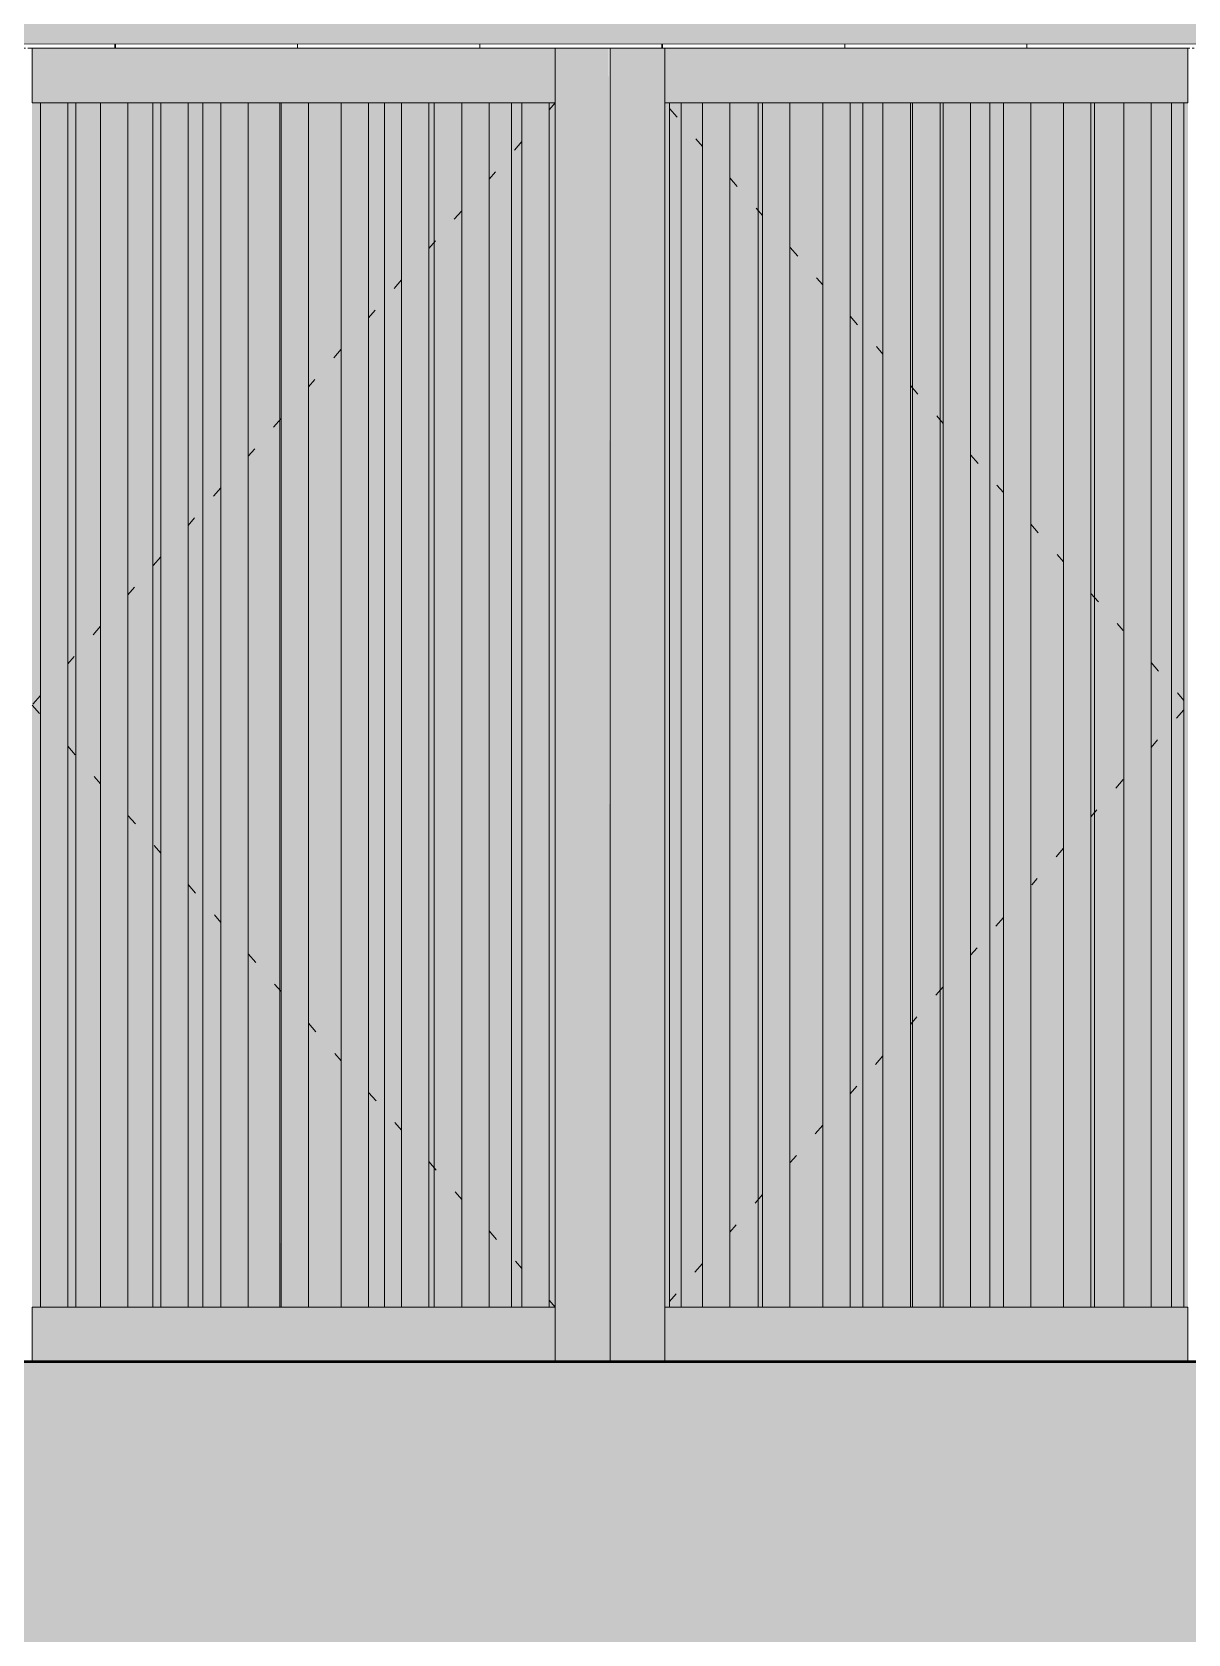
# Model space of a CAD drawing. Header units: millimetres. Extents: x 902415 to 1199587, y -3757 to 35605.
# Drawn here: x 964447 to 966559, y 4703 to 7630 of the extents above; entities that cross this region are included whole.
import ezdxf

# ---------------------------------------------------------------- set-up
doc = ezdxf.new("R2010")
doc.units = ezdxf.units.MM
doc.linetypes.add('AEC_Center', pattern=[24, 12, -4, 4, -4])
doc.linetypes.add('Center', pattern=[178.333333, 20.833333, -52.5, 52.5, -52.5])
for name, color, linetype, lineweight in [('A-DETL', 90, 'Continuous', 18), ('A-DETL-GENF', 92, 'Continuous', 5), ('A-DOOR', 31, 'Continuous', 5), ('A-FLOR-LEVL', 51, 'Continuous', 5), ('A-GENM', 13, 'Continuous', 5), ('A-GLAZ-CWMG', 51, 'Continuous', 5), ('A-WALL', 113, 'Continuous', 5), ('A-WALL-PATT', 111, 'Continuous', 5)]:
    doc.layers.add(name, color=color, linetype=linetype, lineweight=lineweight)

# ---------------------------------------------------------------- blocks, each defined once
blk = doc.blocks.new('Rectangular Mullion - 50 x 50mm-V12-North - Grids A')
at = {"layer": 'A-GLAZ-CWMG'}
blk.add_hatch(color=256, dxfattribs=at).paths.add_polyline_path([(966551.9, 5300), (966559.3, 5300), (966559.3, 7500), (966551.9, 7500), (966551.9, 5312.4)])
blk.add_line((966551.9, 7500), (966551.9, 5300), dxfattribs=at)
blk = doc.blocks.new('Rectangular Mullion - 50 x 50mm-V5-North - Grids A')
at = {"layer": 'A-GLAZ-CWMG'}
blk.add_hatch(color=256, dxfattribs=at).paths.add_polyline_path([(983813.4, 5300), (983863.4, 5300), (983863.4, 7500), (983813.4, 7500), (983813.4, 5519.4)])
for p, q in [((983813.4, 7500), (983813.4, 5300)), ((983863.4, 7500), (983863.4, 5300))]:
    blk.add_line(p, q, dxfattribs=at)
blk = doc.blocks.new('Rectangular Mullion - 50 x 50mm-V13-North - Grids A')
at = {"layer": 'A-GLAZ-CWMG'}
blk.add_hatch(color=256, dxfattribs=at).paths.add_polyline_path([(965611.9, 5300), (965611.9, 7500), (965603, 7500), (965603, 5300)])
blk.add_line((965611.9, 7500), (965611.9, 5300), dxfattribs=at)
blk = doc.blocks.new('Mechanical - Condensers - Mechanical - Condensers-1249279-North - Grids A')
at = {"layer": 'A-GENM'}
h = blk.add_hatch(color=256, dxfattribs=at)
h.paths.add_polyline_path([(964021.9, 5300), (964021.9, 7500), (963961.9, 7500), (963961.9, 5300)])
h.paths.add_polyline_path([(967493.9, 5300), (967494.5, 5300), (967493.9, 7500), (967481.9, 7500), (967481.9, 5300)])
h.paths.add_polyline_path([(967591.9, 5300), (967635.6, 5300), (967635.6, 7500), (967591.9, 7500), (967591.9, 5381.4)])
h.paths.add_polyline_path([(967715.6, 5300), (967715.6, 7500), (967701.9, 7500), (967701.9, 5300)])
h.paths.add_polyline_path([(964131.9, 5300), (964131.9, 7500), (964075.6, 7500), (964075.6, 5300)])
h.paths.add_polyline_path([(964216.7, 5300), (964241.9, 5300), (964241.9, 7500), (964216.7, 7500), (964216.7, 5519.4)])
h.paths.add_polyline_path([(964461.9, 5300), (964461.9, 7500), (964446.7, 7500), (964446.7, 5300)])
h.paths.add_polyline_path([(964526.7, 5300), (964571.9, 5300), (964571.9, 7500), (964526.7, 7500), (964526.7, 5519.4)])
h.paths.add_polyline_path([(967431.9, 5300), (967431.9, 7500), (967403.5, 7500), (967403.5, 5300)])
h.paths.add_polyline_path([(967321.9, 5300), (967321.9, 7500), (967262.4, 7500), (967262.4, 5300)])
h.paths.add_polyline_path([(967151.9, 5300), (967211.9, 5300), (967211.9, 7500), (967151.9, 7500), (967151.9, 5381.4)])
h.paths.add_polyline_path([(967071.4, 5300), (967071.4, 7500), (967041.9, 7500), (967041.9, 5300)])
h.paths.add_polyline_path([(966980.3, 5300), (966991.9, 5300), (966991.9, 7500), (966980.3, 7500), (966980.3, 5381.4)])
h.paths.add_polyline_path([(966839.3, 5300), (966881.9, 5300), (966881.9, 7500), (966839.3, 7500), (966839.3, 5381.4)])
h.paths.add_polyline_path([(966771.9, 5300), (966770.1, 7500), (966759.3, 7500), (966759.3, 5300), (966770.1, 5300)])
h.paths.add_polyline_path([(964667.7, 5300), (964681.9, 5300), (964681.9, 7500), (964667.7, 7500), (964667.7, 5519.4)])
h.paths.add_polyline_path([(964731.9, 5300), (964758.8, 5300), (964758.8, 7500), (964731.9, 7500), (964731.9, 5519.4)])
h.paths.add_polyline_path([(964841.9, 5300), (964899.8, 5300), (964899.8, 7500), (964841.9, 7500), (964841.9, 5519.4)])
h.paths.add_polyline_path([(964951.9, 5300), (965011.9, 5300), (965011.9, 7500), (964951.9, 7500), (964951.9, 5519.4)])
h.paths.add_polyline_path([(965090.9, 5300), (965121.9, 5300), (965121.9, 7500), (965090.9, 7500), (965090.9, 5519.4)])
h.paths.add_polyline_path([(966551.9, 5300), (966551.9, 7500), (966529.3, 7500), (966529.3, 5300)])
h.paths.add_polyline_path([(966441.1, 5300), (966441.9, 5300), (966441.1, 7500), (966388.2, 7500), (966388.2, 5300)])
h.paths.add_polyline_path([(966331.9, 5300), (966331.9, 7500), (966271.9, 7500), (966271.9, 5300), (966309.5, 5300)])
h.paths.add_polyline_path([(966177.9, 5300), (966197.2, 5300), (966197.2, 7500), (966161.9, 7500), (966161.9, 5300)])
h.paths.add_polyline_path([(966111.9, 5300), (966111.9, 7500), (966106.1, 7500), (966106.1, 5300)])
h.paths.add_polyline_path([(966056.1, 5300), (966056.1, 7500), (966051.9, 7500), (966051.9, 5300)])
h.paths.add_polyline_path([(966001.9, 5300), (966001.9, 7500), (965965.1, 7500), (965965.1, 5300)])
h.paths.add_polyline_path([(965891.9, 5300), (965891.9, 7500), (965831.9, 7500), (965832.4, 5300), (965881.8, 5300)])
h.paths.add_polyline_path([(965181.9, 5300), (965181.9, 7500), (965171.9, 7500), (965171.9, 5300)])
h.paths.add_polyline_path([(965281.9, 5300), (965323, 5300), (965323, 7500), (965281.9, 7500), (965281.9, 5519.4)])
h.paths.add_polyline_path([(965403, 5300), (965403, 7500), (965391.9, 7500), (965391.9, 5300)])
h.paths.add_polyline_path([(965611.9, 5300), (965633, 5300), (965633, 7500), (965611.9, 7500), (965611.9, 5519.4)])
h.paths.add_polyline_path([(965750.2, 5300), (965774, 5300), (965774, 7500), (965721.9, 7500), (965721.9, 5300)])
h.paths.add_polyline_path([(967945.6, 5300), (967945.6, 7500), (967921.9, 7500), (967921.9, 5300)])
h.paths.add_polyline_path([(968086.6, 5300), (968086.6, 7500), (968031.9, 7500), (968031.9, 5300)])
h.paths.add_polyline_path([(968201.9, 5300), (968201.9, 7500), (968141.9, 7500), (968141.9, 5300)])
h.paths.add_polyline_path([(968277.7, 5300), (968311.9, 5300), (968311.9, 7500), (968277.7, 7500), (968277.7, 5511.5)])
h.paths.add_polyline_path([(968361.9, 5300), (968368.7, 5300), (968368.7, 7500), (968361.9, 7500), (968361.9, 5381.4)])
h.paths.add_polyline_path([(968421.9, 5300), (968421.9, 7500), (968418.7, 7500), (968418.7, 5300)])
h.paths.add_polyline_path([(968471.9, 5300), (968509.8, 5300), (968509.8, 7500), (968471.9, 7500), (968471.9, 5312.4)])
h.paths.add_polyline_path([(968641.9, 5300), (968641.9, 7500), (968581.9, 7500), (968581.9, 5300)])
h.paths.add_polyline_path([(968751.9, 5300), (968751.9, 7500), (968700.8, 7500), (968700.8, 5300)])
blk = doc.blocks.new('Generic Models 21 - Generic Models 13-2246435-North - Grids A')
at = {"layer": 'A-GENM'}
h = blk.add_hatch(color=256, dxfattribs=at)
h.paths.add_polyline_path([(948358.2, 7600), (948776.9, 7600), (950359.8, 9903.2), (949777.6, 12902.1), (945328.2, 7600), (948298.2, 7600)])
h.paths.add_polyline_path([(971597.8, 7606.6), (956564, 15789.7), (952203, 15790.1), (959565.8, 7609.3), (970915.6, 7606.8)])
h.paths.add_polyline_path([(947148.2, 7650), (946573.9, 7650), (946548, 7653.4), (946523.9, 7663.4), (946503.2, 7679.3), (946487.3, 7700), (946477.3, 7724.1), (946473.9, 7750), (946473.9, 8750), (946477.3, 8775.9), (946487.3, 8800), (946503.2, 8820.7), (946523.9, 8836.6), (946548, 8846.6), (946573.9, 8850), (947573.9, 8850), (947599.8, 8846.6), (947623.9, 8836.6), (947644.6, 8820.7), (947660.5, 8800), (947670.5, 8775.9), (947673.9, 8750), (947673.9, 7749.9), (947670.5, 7724.1), (947660.5, 7700), (947644.6, 7679.3), (947623.9, 7663.4), (947599.8, 7653.4), (947573, 7650), (947198.2, 7650)])
h.paths.add_polyline_path([(964598.6, 7650), (964253.9, 7650), (964228, 7653.4), (964203.9, 7663.4), (964183.2, 7679.3), (964167.3, 7700), (964156.9, 7727.6), (964153.9, 7750), (964153.9, 8750), (964157.3, 8775.9), (964167.3, 8800), (964183.2, 8820.7), (964203.9, 8836.6), (964228, 8846.6), (964253.9, 8850), (965253.9, 8850), (965279.8, 8846.6), (965303.9, 8836.6), (965324.6, 8820.7), (965340.5, 8800), (965350.5, 8775.9), (965353.9, 8750), (965353.9, 7749.9), (965350.5, 7724.1), (965340.5, 7700), (965324.6, 7679.3), (965303.9, 7663.4), (965279.8, 7653.4), (965253.9, 7650), (965125, 7650)])
blk.add_line((959565.8, 7609.3), (971597.8, 7606.6), dxfattribs=at)
blk = doc.blocks.new('Curtain_Wall_Batten_Door - Louvre Single Door-V33-North - Grids A')
at = {"layer": 'A-DOOR', "linetype": 'Center'}
for points in [[(965651.4, 5300), (965671.9, 5300), (965671.9, 7500), (965633, 7500), (965633, 5300)], [(965774, 5300), (965781.9, 5300), (965781.9, 7500), (965774, 7500), (965774, 5312.4)], [(965965.1, 5300), (965965.1, 7500), (965941.9, 7500), (965941.9, 5300)], [(966106.1, 5300), (966106.1, 7500), (966056.1, 7500), (966056.1, 5300)], [(966197.2, 5300), (966221.9, 5300), (966221.9, 7500), (966197.2, 7500), (966197.2, 5381.4)], [(966388.2, 5300), (966388.2, 7500), (966381.9, 7500), (966381.9, 5300)], [(966529.3, 5300), (966529.3, 7500), (966491.9, 7500), (966491.9, 5300)]]:
    blk.add_hatch(color=256, dxfattribs=at).paths.add_polyline_path(points)
at = {"layer": 'A-DOOR'}
for p, q in [((965633, 7500), (965633, 5300)), ((965774, 7500), (965774, 5300)), ((965965.1, 5300), (965965.1, 7500)), ((966056.1, 7500), (966056.1, 5300)), ((966106.1, 5300), (966106.1, 7500)), ((966197.2, 7500), (966197.2, 5300)), ((966388.2, 5300), (966388.2, 7500)), ((966529.3, 5300), (966529.3, 7500))]:
    blk.add_line(p, q, dxfattribs=at)
at = {"layer": 'A-DOOR', "linetype": 'Center'}
for p, q in [((965611.9, 7489.7), (965671.9, 7420.7)), ((965721.9, 7363.2), (965781.9, 7294.2)), ((965832.4, 7236.1), (965891.9, 7167.7)), ((965941.9, 7110.2), (966001.9, 7041.1)), ((966051.9, 6983.6), (966111.9, 6914.6)), ((966161.9, 6857.1), (966221.9, 6788.1)), ((966271.9, 6730.6), (966331.9, 6661.6)), ((966381.9, 6604), (966441.1, 6536)), ((966491.9, 6477.5), (966551.9, 6408.5)), ((966551.9, 6391.5), (966491.9, 6322.5)), ((966441.1, 6264), (966381.9, 6196)), ((966331.9, 6138.4), (966273.7, 6071.5)), ((966221.9, 6011.9), (966161.9, 5942.9)), ((966111.9, 5885.4), (966051.9, 5816.4)), ((966001.9, 5758.9), (965941.9, 5689.8)), ((965891.9, 5632.3), (965832.4, 5563.9)), ((965781.9, 5505.8), (965721.9, 5436.8)), ((965671.9, 5379.3), (965611.9, 5310.3))]:
    blk.add_line(p, q, dxfattribs=at)
blk = doc.blocks.new('Rectangular Mullion - 100 x 100mm-2718795-North - Grids A')
at = {"layer": 'A-GLAZ-CWMG'}
blk.add_hatch(color=256, dxfattribs=at).paths.add_polyline_path([(968810, 7500), (968871.9, 7500), (968871.9, 7600), (967915.6, 7600), (967915.6, 7500), (968801.9, 7500)])
for p, q in [((967915.6, 7500), (967915.6, 7600)), ((968871.9, 7600), (967915.6, 7600)), ((968871.9, 7600), (968871.9, 7500)), ((967915.6, 7500), (968871.9, 7500))]:
    blk.add_line(p, q, dxfattribs=at)
blk = doc.blocks.new('Rectangular Mullion - 100 x 100mm-2718796-North - Grids A')
at = {"layer": 'A-GLAZ-CWMG'}
blk.add_hatch(color=256, dxfattribs=at).paths.add_polyline_path([(967915.6, 5200), (968871.9, 5200), (968871.9, 5300), (967915.6, 5300), (967915.6, 5243.4)])
for p, q in [((967915.6, 5200), (967915.6, 5300)), ((968871.9, 5300), (967915.6, 5300)), ((968871.9, 5300), (968871.9, 5200))]:
    blk.add_line(p, q, dxfattribs=at)
blk = doc.blocks.new('Rectangular Mullion - 100 x 100mm-1765061-North - Grids A')
at = {"layer": 'A-GLAZ-CWMG'}
blk.add_hatch(color=256, dxfattribs=at).paths.add_polyline_path([(997509.7, 5200), (997509.7, 7600), (997409.7, 7599.2), (997409.7, 5200)])
for p, q in [((997409.7, 7600), (997509.7, 7600)), ((997409.7, 7600), (997409.7, 5200)), ((997509.7, 5200), (997509.7, 7600))]:
    blk.add_line(p, q, dxfattribs=at)
blk = doc.blocks.new('Curtain_Wall_Batten_Door - Louvre Single Door-V35-North - Grids A')
at = {"layer": 'A-DOOR', "linetype": 'Center'}
for points in [[(964526.7, 5300), (964526.7, 7500), (964511.9, 7500), (964511.9, 5300)], [(964667.7, 5300), (964667.7, 7500), (964621.9, 7500), (964621.9, 5300)], [(964791.9, 5300), (964791.9, 7500), (964758.8, 7500), (964758.8, 5300)], [(965090.9, 5300), (965090.9, 7500), (965061.9, 7500), (965061.9, 5300)], [(965181.9, 5300), (965231.9, 5300), (965231.9, 7500), (965181.9, 7500), (965181.9, 5519.4)], [(965341.9, 5300), (965341.9, 7500), (965323, 7500), (965323, 5300)], [(964899.8, 5300), (964901.9, 5300), (964899.8, 5519.4)]]:
    blk.add_hatch(color=256, dxfattribs=at).paths.add_polyline_path(points)
at = {"layer": 'A-DOOR'}
for p, q in [((964526.7, 5300), (964526.7, 7500)), ((964667.7, 5300), (964667.7, 7500)), ((964758.8, 7500), (964758.8, 5300)), ((964899.8, 7500), (964899.8, 5300)), ((965090.9, 5300), (965090.9, 7500)), ((965181.9, 7500), (965181.9, 5300)), ((965323, 7500), (965323, 5300))]:
    blk.add_line(p, q, dxfattribs=at)
at = {"layer": 'A-DOOR', "linetype": 'Center'}
for p, q in [((965403, 7500), (965391.9, 7487.3)), ((965341.9, 7429.7), (965281.9, 7360.7)), ((965231.9, 7303.2), (965171.9, 7234.2)), ((965121.9, 7176.7), (965061.9, 7107.7)), ((965011.9, 7050.2), (964951.9, 6981.1)), ((964901.9, 6923.6), (964841.9, 6854.6)), ((964791.9, 6797.1), (964731.9, 6728.1)), ((964681.9, 6670.6), (964621.9, 6601.6)), ((964571.9, 6544), (964511.9, 6475)), ((964461.9, 6417.5), (964446.7, 6400)), ((964446.7, 6400), (964461.9, 6382.5)), ((964511.9, 6325), (964571.9, 6256)), ((964621.9, 6198.4), (964681.9, 6129.4)), ((964731.9, 6071.9), (964791.9, 6002.9)), ((964841.9, 5945.4), (964901.9, 5876.4)), ((964951.9, 5818.9), (965011.9, 5749.8)), ((965061.9, 5692.3), (965121.9, 5623.3)), ((965171.9, 5565.8), (965231.9, 5496.8)), ((965281.9, 5439.3), (965341.9, 5370.3)), ((965391.9, 5312.7), (965403, 5300))]:
    blk.add_line(p, q, dxfattribs=at)
blk = doc.blocks.new('Rectangular Mullion - 100 x 100mm-1674793-North - Grids A')
at = {"layer": 'A-GLAZ-CWMG'}
blk.add_hatch(color=256, dxfattribs=at).paths.add_polyline_path([(969998.2, 7500), (970028.2, 7500), (970028.2, 7600), (969071.9, 7600), (969073.2, 7500), (969948.2, 7500)])
for p, q in [((969071.9, 7500), (969071.9, 7600)), ((970028.2, 7600), (969071.9, 7600)), ((970028.2, 7600), (970028.2, 7500)), ((970028.2, 7500), (969071.9, 7500))]:
    blk.add_line(p, q, dxfattribs=at)
blk = doc.blocks.new('Rectangular Mullion - 100 x 100mm-1674794-North - Grids A')
at = {"layer": 'A-GLAZ-CWMG'}
blk.add_hatch(color=256, dxfattribs=at).paths.add_polyline_path([(969071.9, 5200), (970028.2, 5200), (970028.2, 5300), (969071.9, 5300), (969071.9, 5243.4)])
for p, q in [((969071.9, 5200), (969071.9, 5300)), ((969071.9, 5300), (970028.2, 5300)), ((970028.2, 5300), (970028.2, 5200))]:
    blk.add_line(p, q, dxfattribs=at)
blk = doc.blocks.new('Rectangular Mullion - 100 x 100mm-1677030-North - Grids A')
at = {"layer": 'A-GLAZ-CWMG'}
blk.add_hatch(color=256, dxfattribs=at).paths.add_polyline_path([(970126, 5200), (970128.2, 5200), (970126, 7600), (970028.2, 7600), (970028.2, 5200)])
for p, q in [((970028.2, 7600), (970128.2, 7600)), ((970028.2, 5200), (970028.2, 7600)), ((970128.2, 5200), (970128.2, 7600))]:
    blk.add_line(p, q, dxfattribs=at)

msp = doc.modelspace()

# ---------------------------------------------------------------- hatches: boundary and pattern name
at = {"layer": 'A-DETL-GENF'}
msp.add_hatch(color=7, dxfattribs=at).paths.add_polyline_path([(911282.2, 275.1), (1031734.5, 275.1), (1031734.5, 275.1), (1034503.4, 275.1), (1034503.4, 275.1), (1043561.4, 275.1), (1043561.4, 5200), (911282.2, 5200), (911282.2, 2942.3)])
at = {"layer": 'A-WALL-PATT'}
h = msp.add_hatch(dxfattribs=at)
h.set_pattern_fill('FP_60', color=256, style=0, pattern_type=2)
h.set_pattern_definition([(90, (964597.8, 7600), (-333, 2e-14), [])])
h.paths.add_polyline_path([(964351.9, 7600), (964597.8, 7600), (964597.8, 7608.2), (963597.8, 7606.6), (963597.8, 7600), (964346.7, 7600)])
h.paths.add_polyline_path([(964597.8, 11416.8), (964597.8, 15713.5), (963597.8, 15713.5), (963597.8, 11961.1), (964276.3, 11591.8)])
h = msp.add_hatch(dxfattribs=at)
h.set_pattern_fill('FP_61', color=256, style=0, pattern_type=2)
h.set_pattern_definition([(90, (965597.8, 7600), (-333, 2e-14), [])])
h.paths.add_polyline_path([(964597.8, 7600), (965597.8, 7600), (965597.8, 7607.9), (964597.8, 7606.6)])
h.paths.add_polyline_path([(965597.8, 10872.5), (965597.8, 15713.5), (964597.8, 15713.5), (964598.6, 11416.4), (965290.5, 11039.8)])
h = msp.add_hatch(dxfattribs=at)
h.set_pattern_fill('FP_62', color=256, style=0, pattern_type=2)
h.set_pattern_definition([(90, (966597.8, 7600), (-333, 2e-14), [])])
h.paths.add_polyline_path([(966221.9, 7600), (966597.8, 7600), (966597.8, 7607.7), (965597.8, 7606.6), (965597.8, 7600), (966177.9, 7600)])
h.paths.add_polyline_path([(965843.2, 10738.9), (966597.8, 10896.2), (966597.8, 15713.5), (965597.8, 15713.5), (965597.8, 10872.5), (965797.6, 10763.8)])

# ---------------------------------------------------------------- linework, layer by layer
at = {"layer": 'A-DETL', "lineweight": 50}
msp.add_line((1043561.4, 5200), (911282.2, 5200), dxfattribs=at)
at = {"layer": 'A-FLOR-LEVL', "linetype": 'AEC_Center'}
for p, q in [((903214.7, 7600), (1037708.1, 7600)), ((903214.7, 5200), (1037708.1, 5200))]:
    msp.add_line(p, q, dxfattribs=at)
at = {"layer": 'A-WALL'}
for p, q in [((964597.8, 7600), (964597.8, 7608.2)), ((964597.8, 7608.2), (964597.8, 7600)), ((965597.8, 7600), (965597.8, 7607.9)), ((965597.8, 7607.9), (965597.8, 7600))]:
    msp.add_line(p, q, dxfattribs=at)

# ---------------------------------------------------------------- block references
at = {"layer": 'A-DOOR', "linetype": 'Center'}
for name in ['Curtain_Wall_Batten_Door - Louvre Single Door-V35-North - Grids A', 'Curtain_Wall_Batten_Door - Louvre Single Door-V33-North - Grids A']:
    msp.add_blockref(name, (0, 0), dxfattribs=at)
at = {"layer": 'A-GENM'}
for name in ['Generic Models 21 - Generic Models 13-2246435-North - Grids A', 'Mechanical - Condensers - Mechanical - Condensers-1249279-North - Grids A']:
    msp.add_blockref(name, (0, 0), dxfattribs=at)
at = {"layer": 'A-GLAZ-CWMG'}
for name, p in [('Rectangular Mullion - 100 x 100mm-1674793-North - Grids A', (-4625.2, 0)), ('Rectangular Mullion - 100 x 100mm-1677030-North - Grids A', (-4625.2, 0)), ('Rectangular Mullion - 100 x 100mm-1765061-North - Grids A', (-31906.7, 0)), ('Rectangular Mullion - 100 x 100mm-2718795-North - Grids A', (-2312.6, 0)), ('Rectangular Mullion - 50 x 50mm-V5-North - Grids A', (-19351.5, 0)), ('Rectangular Mullion - 50 x 50mm-V5-North - Grids A', (-19241.5, 0)), ('Rectangular Mullion - 50 x 50mm-V5-North - Grids A', (-19131.5, 0)), ('Rectangular Mullion - 50 x 50mm-V5-North - Grids A', (-19021.5, 0)), ('Rectangular Mullion - 50 x 50mm-V5-North - Grids A', (-18911.5, 0)), ('Rectangular Mullion - 50 x 50mm-V5-North - Grids A', (-18801.5, 0)), ('Rectangular Mullion - 50 x 50mm-V5-North - Grids A', (-18691.5, 0)), ('Rectangular Mullion - 50 x 50mm-V5-North - Grids A', (-18581.5, 0)), ('Rectangular Mullion - 50 x 50mm-V5-North - Grids A', (-18471.5, 0)), ('Rectangular Mullion - 50 x 50mm-V13-North - Grids A', (0, 0)), ('Rectangular Mullion - 50 x 50mm-V5-North - Grids A', (-18141.5, 0)), ('Rectangular Mullion - 50 x 50mm-V5-North - Grids A', (-18031.5, 0)), ('Rectangular Mullion - 50 x 50mm-V5-North - Grids A', (-17921.5, 0)), ('Rectangular Mullion - 50 x 50mm-V5-North - Grids A', (-17811.5, 0)), ('Rectangular Mullion - 50 x 50mm-V5-North - Grids A', (-17701.5, 0)), ('Rectangular Mullion - 50 x 50mm-V5-North - Grids A', (-17591.5, 0)), ('Rectangular Mullion - 50 x 50mm-V5-North - Grids A', (-17481.5, 0)), ('Rectangular Mullion - 50 x 50mm-V5-North - Grids A', (-17371.5, 0)), ('Rectangular Mullion - 50 x 50mm-V12-North - Grids A', (0, 0)), ('Rectangular Mullion - 100 x 100mm-1674794-North - Grids A', (-4625.2, 0)), ('Rectangular Mullion - 100 x 100mm-2718796-North - Grids A', (-2312.6, 0))]:
    msp.add_blockref(name, p, dxfattribs=at)

doc.saveas('drawing.dxf')
